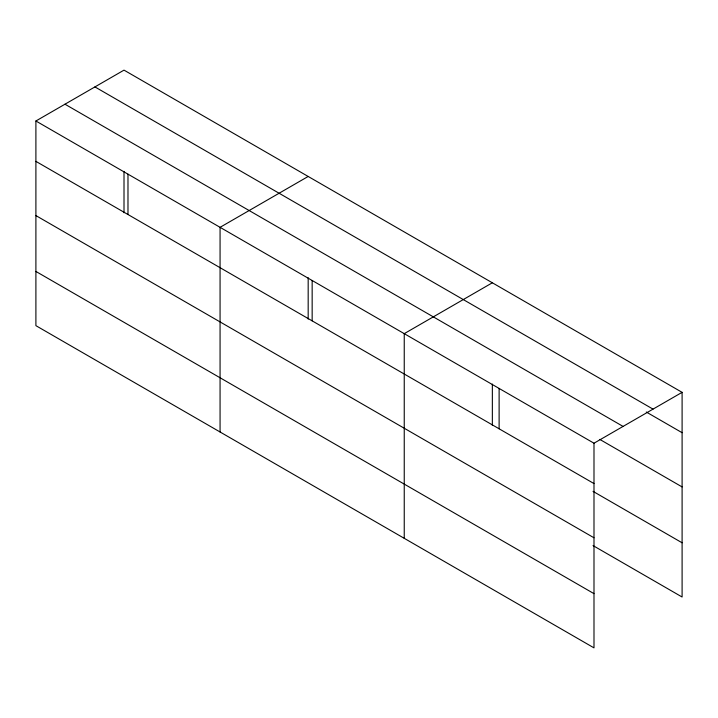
<?xml version="1.0" encoding="UTF-8"?>
<svg xmlns="http://www.w3.org/2000/svg" width="718" height="718" viewBox="0 0 718 718"><rect width="100%" height="100%" fill="white"/><g stroke="black" fill="none" stroke-linecap="round" stroke-linejoin="round"><path stroke-width="1.08" d="M593.992 537.791L593.992 443.212L35.9 120.992L35.9 325.658L593.992 647.869L593.992 537.791L35.9 215.579M593.032 545.581L682.1 597.008L682.1 392.342L124.008 70.131L35.9 120.992M308.175 176.457L220.067 227.328L220.067 431.994M492.351 282.784L404.243 333.655L404.243 538.32M593.992 443.212L682.1 392.342M94.929 86.914L653.021 409.125M646.281 412.024L682.1 432.703M64.979 104.209L623.071 426.42M599.808 439.416L682.1 486.921M35.9 161.362L593.992 483.573M593.032 491.363L682.1 542.79M35.9 271.44L593.992 593.651M499.118 388.429L499.118 428.799M492.351 384.076L492.351 425.415M312.159 280.487L312.159 320.856M308.175 277.74L308.175 319.079M127.983 174.16L127.983 214.52M124.008 171.414L124.008 212.752"/></g></svg>
